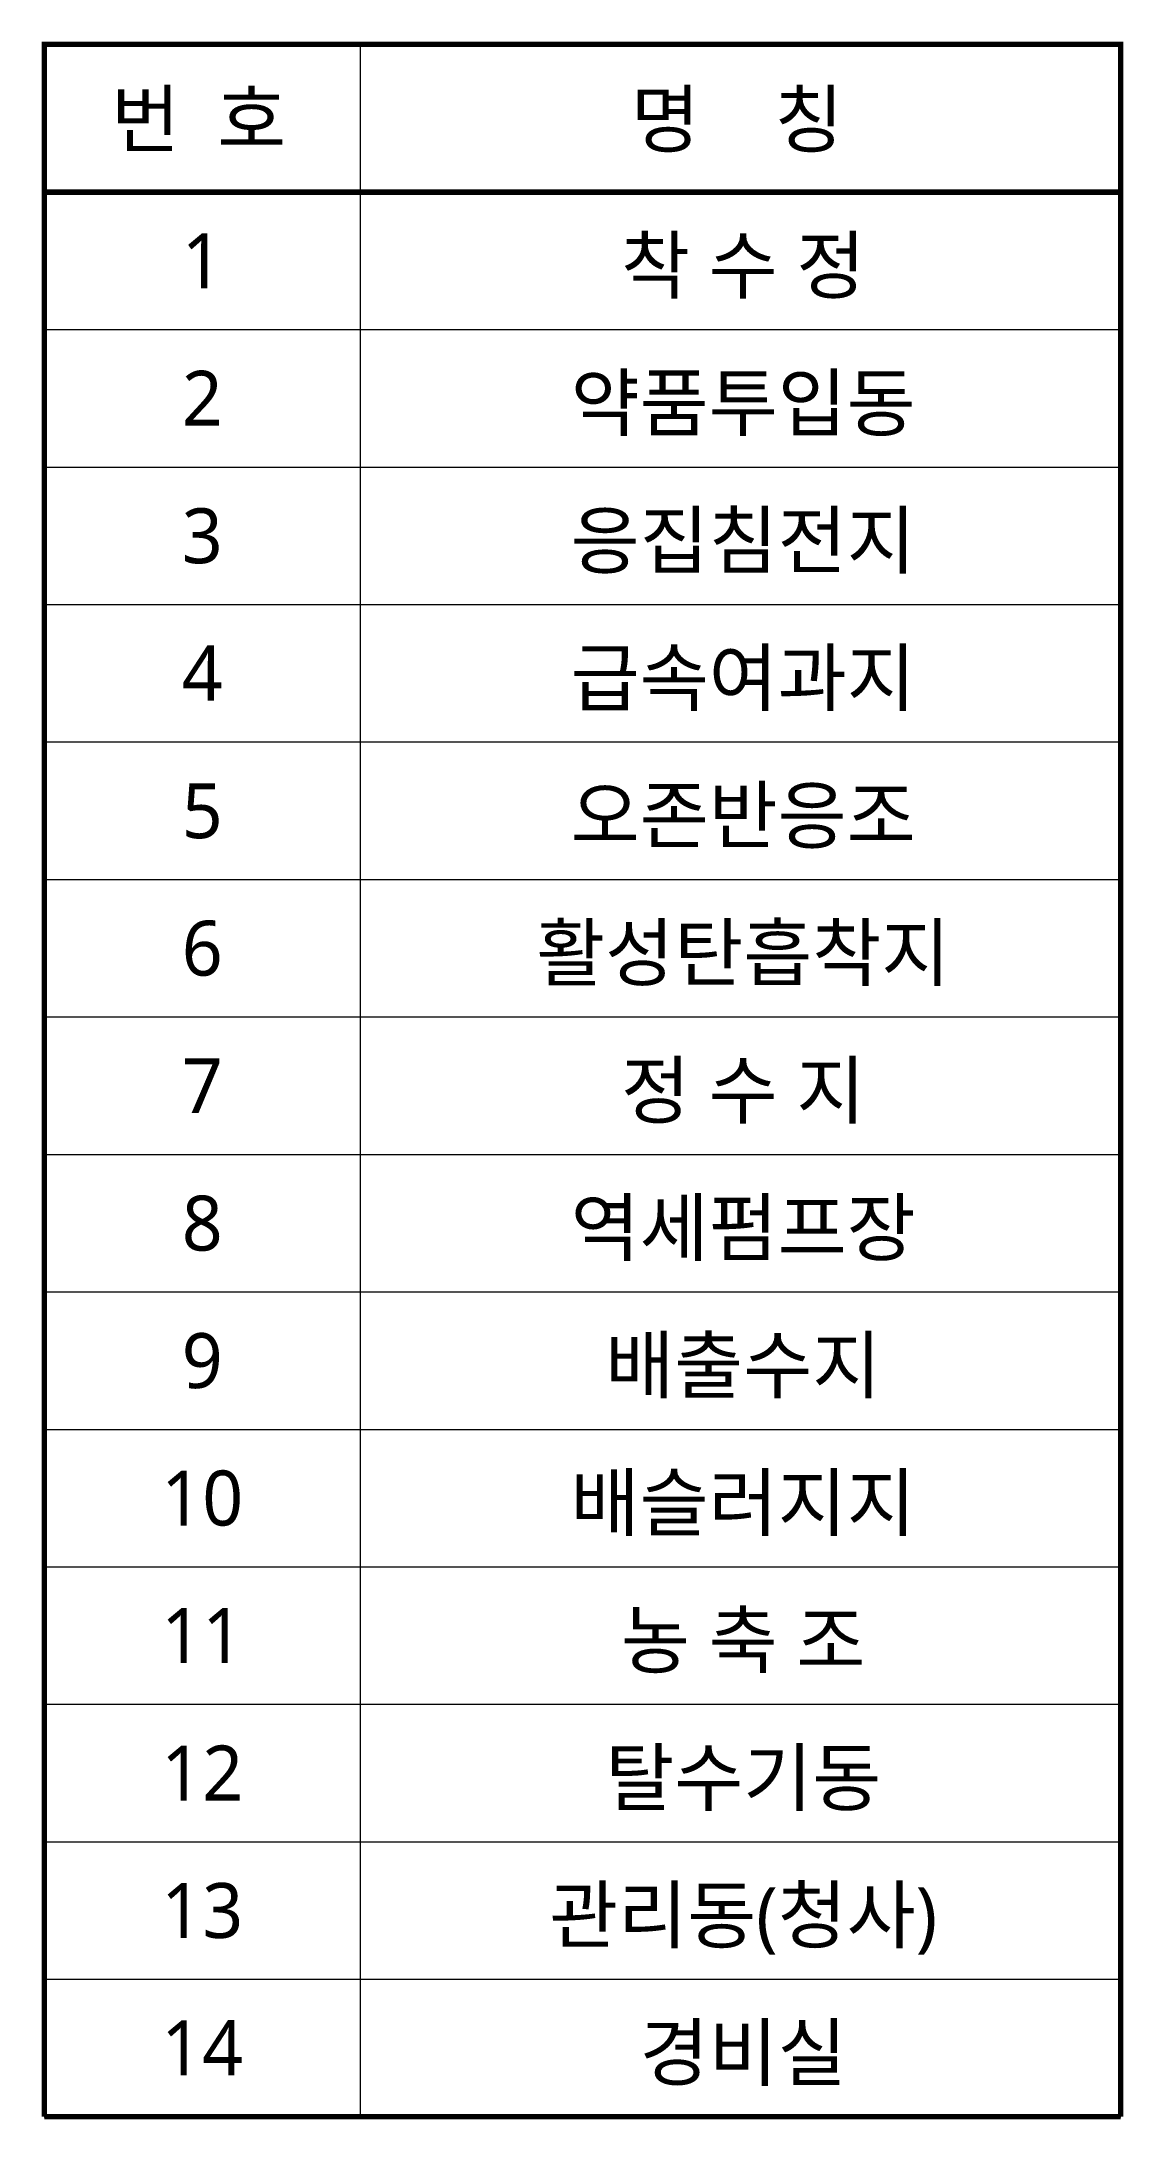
# Model space of a CAD drawing. Header units: metres. Extents: x 149.9 to 192, y 457.5 to 538.3.
import ezdxf
from ezdxf.enums import TextEntityAlignment as Align

# ---------------------------------------------------------------- set-up
doc = ezdxf.new("R2010")
doc.units = ezdxf.units.M
doc.header["$MEASUREMENT"] = 0
doc.layers.add('+021', color=21, linetype='Continuous', plot=False)
doc.layers.add('+250line', color=7, linetype='Continuous', lineweight=5, true_color=0x323232)
doc.layers.add('C-000 도각(울릉도)$1$BOXTEXT', color=7, linetype='Continuous')
doc.layers.add('CA-ALGN-TEXT', color=3, linetype='Continuous')
doc.styles.add('맑은 고딕', font='malgun.ttf')

msp = doc.modelspace()

# ---------------------------------------------------------------- linework, layer by layer
at = {"layer": '+021', "color": 7}
msp.add_lwpolyline([(149.999, 479.017), (149.999, 538.224), (191.849, 538.224), (191.849, 479.017)], dxfattribs=at)
at = {"layer": '+250line', "color": 7, "ltscale": 60}
msp.add_lwpolyline([(162.283, 538.224), (162.283, 457.633)], dxfattribs=at)
at = {"layer": 'CA-ALGN-TEXT', "color": 7, "lineweight": 0, "const_width": 0.214}
for points in [[(149.999, 457.633), (149.999, 538.224), (191.849, 538.224), (191.849, 457.633)], [(149.999, 532.477), (191.849, 532.477)], [(149.999, 457.633), (191.849, 457.633)]]:
    msp.add_lwpolyline(points, dxfattribs=at)
at = {"layer": 'CA-ALGN-TEXT', "color": 7, "lineweight": 0}
for points in [[(149.999, 527.131), (191.849, 527.131)], [(149.999, 521.785), (191.849, 521.785)], [(149.999, 516.439), (191.849, 516.439)], [(149.999, 511.093), (191.849, 511.093)], [(149.999, 505.747), (191.849, 505.747)], [(149.999, 500.401), (191.849, 500.401)], [(149.999, 495.055), (191.849, 495.055)], [(149.999, 489.709), (191.849, 489.709)], [(149.999, 484.363), (191.849, 484.363)], [(149.999, 479.017), (191.849, 479.017)], [(149.999, 473.671), (191.849, 473.671)], [(149.999, 468.325), (191.849, 468.325)], [(149.999, 462.979), (191.849, 462.979)], [(149.999, 457.633), (191.849, 457.633)]]:
    msp.add_lwpolyline(points, dxfattribs=at)

# ---------------------------------------------------------------- texts
at = {"layer": 'C-000 도각(울릉도)$1$BOXTEXT', "style": '맑은 고딕'}
for s, height, p in [('번  호', 2.1384, (155.996, 535.314)), ('명    칭', 2.1384, (176.938, 535.314)), ('착 수 정', 2.1384, (177.172, 529.629)), ('1', 2.138, (156.141, 529.804)), ('2', 2.138, (156.141, 524.458)), ('약품투입동', 2.1384, (177.172, 524.283)), ('3', 2.138, (156.141, 519.112)), ('응집침전지', 2.1384, (177.172, 518.937)), ('4', 2.138, (156.141, 513.766)), ('급속여과지', 2.1384, (177.172, 513.591)), ('5', 2.138, (156.141, 508.42)), ('오존반응조', 2.1384, (177.172, 508.245)), ('활성탄흡착지', 2.1384, (177.172, 502.899)), ('6', 2.138, (156.141, 503.074)), ('7', 2.138, (156.141, 497.728)), ('정 수 지', 2.1384, (177.172, 497.553)), ('8', 2.138, (156.141, 492.382)), ('역세펌프장', 2.1384, (177.172, 492.207)), ('9', 2.138, (156.141, 487.036)), ('배출수지', 2.1384, (177.172, 486.861)), ('10', 2.1384, (156.141, 481.69)), ('배슬러지지', 2.1384, (177.172, 481.515)), ('11', 2.1384, (156.141, 476.344)), ('농 축 조', 2.1384, (177.172, 476.169)), ('12', 2.1384, (156.141, 470.998)), ('탈수기동', 2.1384, (177.172, 470.823)), ('13', 2.1384, (156.141, 465.652)), ('관리동(청사)', 2.1384, (177.172, 465.477)), ('경비실', 2.1384, (177.172, 460.131)), ('14', 2.1384, (156.141, 460.306))]:
    msp.add_text(s, height=height, dxfattribs=at).set_placement(p, align=Align.MIDDLE_CENTER)

doc.saveas('drawing.dxf')
